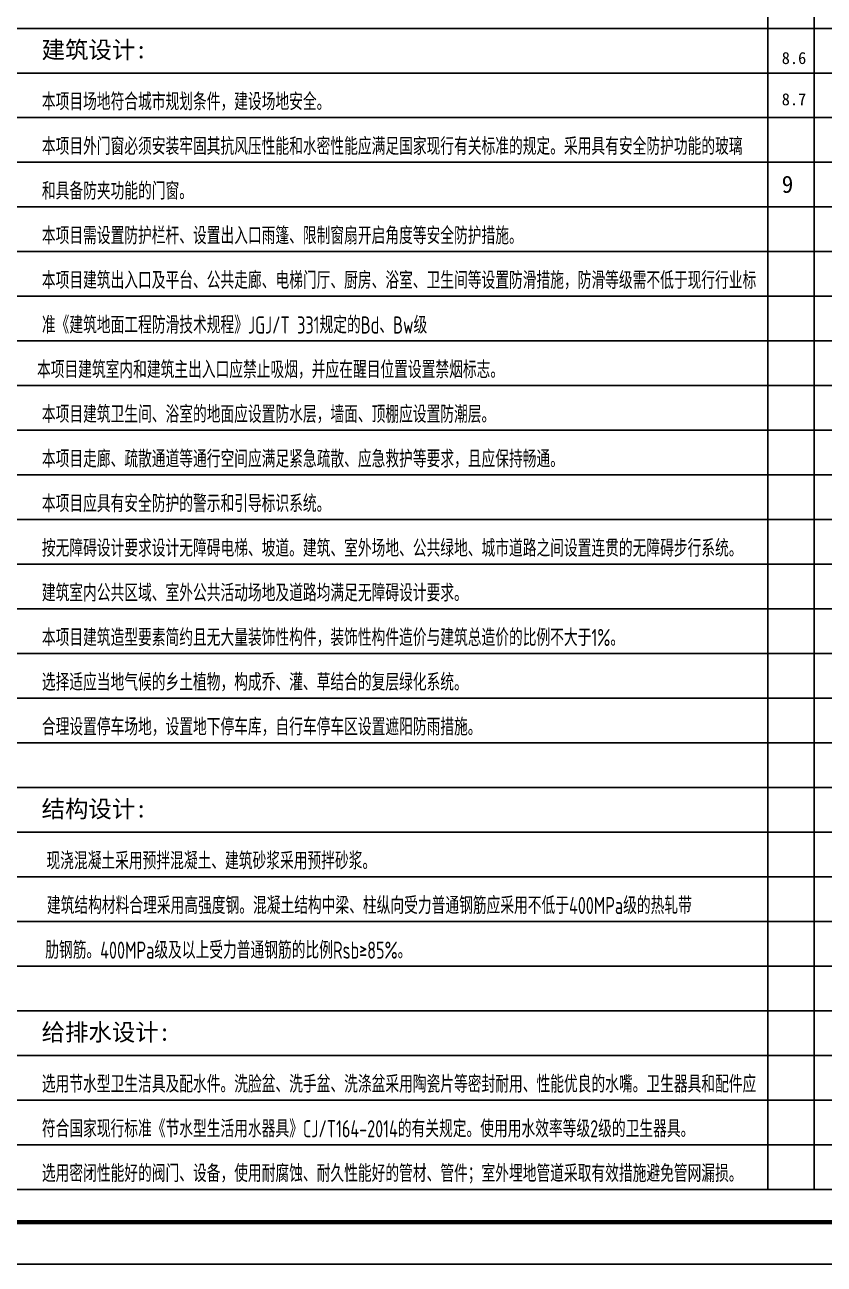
# Model space of a CAD drawing. Extents: x 27938 to 725830, y -209821 to 1628073.
# Drawn here: x 299667 to 318680, y 844382 to 873858 of the extents above; entities that cross this region are included whole.
import ezdxf

# ---------------------------------------------------------------- set-up
doc = ezdxf.new("R2010")
doc.units = 0
doc.header["$LTSCALE"] = 1000
doc.header["$MEASUREMENT"] = 0
doc.layers.add('cr-说明', color=15, linetype='Continuous', lineweight=13)
for name, color, linetype in [('Defpoint', 7, 'Continuous'), ('FLOR-OTLN', 31, 'Continuous'), ('图框', 140, 'Continuous')]:
    doc.layers.add(name, color=color, linetype=linetype)
doc.layers.add('yichutu', color=7, linetype='Continuous', true_color=0xffffff, plot=False)
doc.styles.add('AADRI_ST', font='stedi.shx', dxfattribs={"width": 0.7, "bigfont": 'hztxt.shx'})
doc.styles.add('HT', font='')
doc.styles.get('HT').set_extended_font_data('SimHei')

# ---------------------------------------------------------------- blocks, each defined once
blk = doc.blocks.new('TK')
at = {"layer": '图框'}
blk.add_lwpolyline([(465375, 548714), (549475, 548714), (549475, 489314), (465375, 489314)], close=True, dxfattribs=at)
blk.add_lwpolyline([(465375, 548714), (549475, 548714), (549475, 489314), (465375, 489314)], close=True, dxfattribs=at)
at = {"layer": '图框', "const_width": 100}
blk.add_lwpolyline([(548475, 490314), (548475, 547714), (467875, 547714), (467875, 490314)], close=True, dxfattribs=at)
blk = doc.blocks.new('yct-841-594-84100-59399.9999999999-100-1000.0')
at = {"layer": 'yichutu', "color": 7, "true_color": 0xffffff}
blk.add_lwpolyline([(0, 0), (0, 59400), (84100, 59400), (84100, 0)], close=True, dxfattribs=at)

msp = doc.modelspace()

# ---------------------------------------------------------------- linework, layer by layer
at = {"layer": 'Defpoint', "color": 252}
for p, q in [((317338.3, 846161.6), (317338.3, 901384.2)), ((318444.3, 846161.6), (318444.3, 901384.2)), ((336319, 873772.9), (262714.1, 873772.9)), ((336319, 872710.9), (262714.1, 872710.9)), ((336319, 871648.9), (262714.1, 871648.9)), ((336319, 870587), (262714.1, 870587)), ((336319, 869525), (262714.1, 869525)), ((336319, 868463), (262714.1, 868463)), ((336319, 867401), (262714.1, 867401)), ((336319, 866339.1), (262714.1, 866339.1)), ((336319, 865277.1), (262714.1, 865277.1)), ((336319, 864215.1), (262714.1, 864215.1)), ((336319, 863153.2), (262714.1, 863153.2)), ((336319, 862091.2), (262714.1, 862091.2)), ((336319, 861029.2), (262714.1, 861029.2)), ((336319, 859967.2), (262714.1, 859967.2)), ((336319, 858905.3), (262714.1, 858905.3)), ((336319, 857843.3), (262714.1, 857843.3)), ((336319, 856781.3), (262714.1, 856781.3)), ((336319, 855719.3), (262714.1, 855719.3)), ((336319, 854657.4), (262714.1, 854657.4)), ((336319, 853595.4), (262714.1, 853595.4)), ((336319, 852533.4), (262714.1, 852533.4)), ((336319, 851471.5), (262714.1, 851471.5)), ((336319, 850409.5), (262714.1, 850409.5)), ((336319, 849347.5), (262714.1, 849347.5)), ((336319, 848285.5), (262714.1, 848285.5)), ((336319, 847223.6), (262714.1, 847223.6)), ((336319, 846161.6), (262714.1, 846161.6))]:
    msp.add_line(p, q, dxfattribs=at)

# ---------------------------------------------------------------- block references
msp.add_blockref('TK', (-205160.9, 355068.4))
at = {"layer": 'yichutu'}
msp.add_blockref('yct-841-594-84100-59399.9999999999-100-1000.0', (260214.1, 844382.1), dxfattribs=at)

# ---------------------------------------------------------------- texts
at = {"layer": 'cr-说明', "style": 'HT'}
for s, height, p in [('建筑设计:', 408.45, (300066.5, 873059.7)), ('8.6', 285.92, (317669.4, 872924.4)), ('8.7', 285.92, (317669.4, 871943.2)), ('9', 408.5, (317668.8, 869861.1)), ('结构设计:', 408.45, (300066.5, 855006.2)), ('给排水设计:', 408.45, (300066.5, 849696.3))]:
    msp.add_text(s, height=height, dxfattribs=at).set_placement(p)
at = {"layer": 'FLOR-OTLN', "color": 4, "style": 'AADRI_ST', "width": 0.8}
for s, p in [('本项目场地符合城市规划条件，建设场地安全。', (300073.2, 871824.2)), ('本项目外门窗必须安装牢固其抗风压性能和水密性能应满足国家现行有关标准的规定。采用具有安全防护功能的玻璃', (300073.2, 870762.2)), ('和具备防夹功能的门窗。', (300073.2, 869700.2)), ('本项目需设置防护栏杆、设置出入口雨篷、限制窗扇开启角度等安全防护措施。   ', (300073.2, 868638.3)), ('本项目建筑出入口及平台、公共走廊、电梯门厅、厨房、浴室、卫生间等设置防滑措施，防滑等级需不低于现行行业标', (300073.2, 867576.3)), ('准《建筑地面工程防滑技术规程》JGJ/T 331规定的Bd、Bw级', (300073.2, 866514.3)), ('本项目建筑室内和建筑主出入口应禁止吸烟，并应在醒目位置设置禁烟标志。', (299956.3, 865452.4)), ('本项目建筑卫生间、浴室的地面应设置防水层，墙面、顶棚应设置防潮层。', (300073.2, 864390.4)), ('本项目走廊、疏散通道等通行空间应满足紧急疏散、应急救护等要求，且应保持畅通。', (300073.2, 863328.4)), ('本项目应具有安全防护的警示和引导标识系统。', (300073.2, 862266.4)), ('按无障碍设计要求设计无障碍电梯、坡道。建筑、室外场地、公共绿地、城市道路之间设置连贯的无障碍步行系统。', (300073.2, 861204.5)), ('建筑室内公共区域、室外公共活动场地及道路均满足无障碍设计要求。', (300073.2, 860142.5)), ('本项目建筑造型要素简约且无大量装饰性构件，装饰性构件造价与建筑总造价的比例不大于1%%%。', (300073.2, 859080.5)), ('选择适应当地气候的乡土植物，构成乔、灌、草结合的复层绿化系统。', (300073.2, 858018.5)), ('合理设置停车场地，设置地下停车库，自行车停车区设置遮阳防雨措施。', (300073.2, 856956.6)), ('现浇混凝土采用预拌混凝土、建筑砂浆采用预拌砂浆。', (300182, 853770.7)), ('建筑结构材料合理采用高强度钢。混凝土结构中梁、柱纵向受力普通钢筋应采用不低于400MPa级的热轧带', (300193.4, 852708.7)), ('肋钢筋。400MPa级及以上受力普通钢筋的比例Rsb≥85%%%。', (300153.1, 851646.7)), ('选用节水型卫生洁具及配水件。洗脸盆、洗手盆、洗涤盆采用陶瓷片等密封耐用、性能优良的水嘴。卫生器具和配件应', (300073.2, 848460.8)), ('符合国家现行标准《节水型生活用水器具》CJ/T164-2014的有关规定。使用用水效率等级2级的卫生器具。', (300073.2, 847398.8)), ('选用密闭性能好的阀门、设备，使用耐腐蚀、耐久性能好的管材、管件；室外埋地管道采取有效措施避免管网漏损。', (300073.2, 846336.8))]:
    msp.add_text(s, height=408.451, dxfattribs=at).set_placement(p)

doc.saveas('drawing.dxf')
